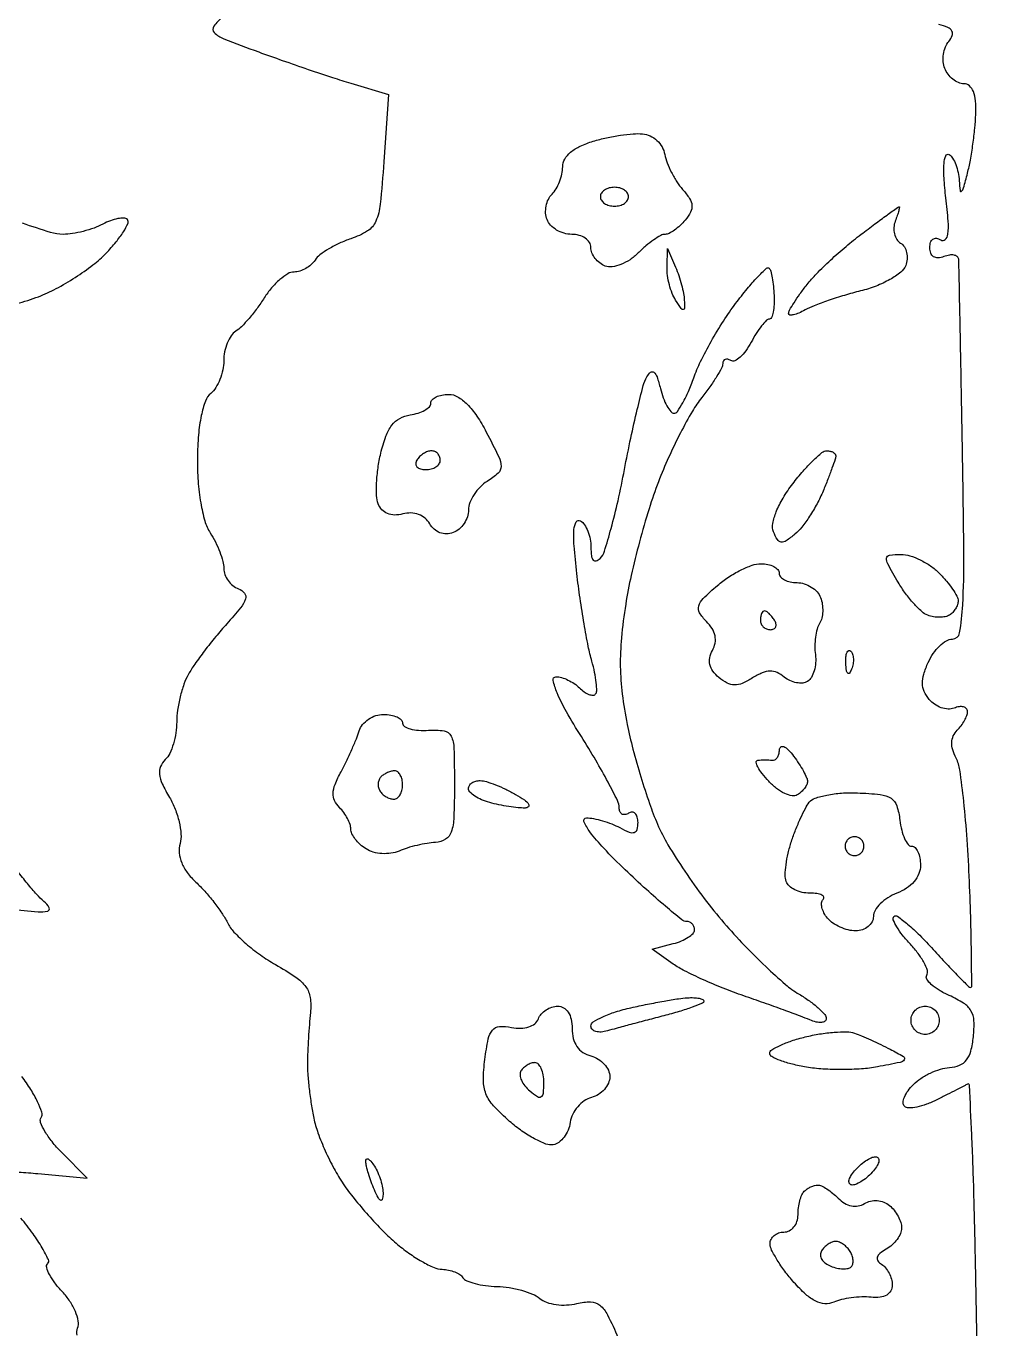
# Model space of a CAD drawing. Extents: x 0 to 102, y 0 to 135.
# Drawn here: x 61.67 to 70.35, y 97.35 to 109.06 of the extents above; entities that cross this region are included whole.
import ezdxf

# ---------------------------------------------------------------- set-up
doc = ezdxf.new("R2010")
doc.units = 0
doc.header["$MEASUREMENT"] = 0

msp = doc.modelspace()

# ---------------------------------------------------------------- linework, layer by layer
for points in [[(63.442797, 109.144546, 0.062531), (63.360459, 109.058431, 0.373597), (63.364865, 109.001323, 0.102306), (63.44976, 108.946329, 0.005035), (63.76377, 108.827834, 0.003302), (63.976112, 108.751724, 0.00253), (64.209188, 108.671238, 0.002558), (64.428114, 108.598123, 0.006052), (64.5921, 108.546477), (64.9305, 108.444386), (64.8882, 107.839088, -0.007501), (64.855894, 107.4589, -0.076493), (64.816486, 107.306135, -0.154264), (64.740952, 107.218481, -0.057528), (64.5921, 107.148679, 0.026783), (64.489981, 107.108233, 0.026942), (64.39298, 107.057172, 0.027961), (64.313668, 107.003571, 0.089302), (64.270646, 106.956684, -0.070628), (64.235829, 106.915791, -0.052147), (64.187397, 106.881197, -0.052615), (64.133445, 106.857689, -0.076595), (64.082246, 106.8498, 0.137021), (64.025709, 106.83401, 0.042249), (63.953504, 106.781459, 0.038702), (63.879061, 106.706184, 0.034012), (63.813531, 106.61715, -0.017615), (63.748968, 106.523123, -0.017129), (63.677367, 106.432968, -0.017315), (63.609066, 106.358176, -0.058959), (63.557781, 106.316846, 0.105489), (63.516461, 106.27672, 0.050802), (63.481661, 106.211215, 0.047197), (63.457988, 106.132605, 0.049585), (63.45, 106.052255, -0.051713), (63.441449, 105.969801, -0.042432), (63.415989, 105.884941, -0.044108), (63.378592, 105.810299, -0.081544), (63.334218, 105.759227, 0.132638), (63.28511, 105.689609, 0.036276), (63.24789, 105.559231, 0.030676), (63.222826, 105.386653, 0.017922), (63.212992, 105.177818, 0.020631), (63.219243, 104.969797, 0.024793), (63.242842, 104.775514, 0.026973), (63.280077, 104.612361, 0.074118), (63.328775, 104.505127, -0.028256), (63.375176, 104.423659, -0.024762), (63.41439, 104.333863, -0.025545), (63.441645, 104.249112, -0.065108), (63.45, 104.185221, 0.090193), (63.459906, 104.130753, 0.066641), (63.488952, 104.076674, 0.065408), (63.531911, 104.031166, 0.079456), (63.582602, 104.001805, -0.134945), (63.636234, 103.962316, -0.253247), (63.645181, 103.910747, -0.090918), (63.601665, 103.832144, -0.011995), (63.476852, 103.687211, 0.011694), (63.377844, 103.572381, 0.009611), (63.277452, 103.445387, 0.009737), (63.189717, 103.325117, 0.02528), (63.13275, 103.234298, 0.042494), (63.092201, 103.14464, 0.024292), (63.058064, 103.030753, 0.024123), (63.034684, 102.91201, 0.03656), (63.027, 102.807068, -0.038221), (63.019449, 102.708429, -0.034835), (62.996935, 102.608895, -0.036637), (62.963967, 102.522706, -0.086923), (62.92465, 102.46669, 0.09641), (62.882354, 102.403951, 0.128938), (62.87251, 102.336295, 0.082865), (62.896892, 102.250642, 0.022725), (62.962928, 102.126276, -0.04084), (63.013385, 102.022333, -0.035888), (63.048875, 101.907012, -0.037609), (63.065559, 101.797816, -0.083246), (63.058037, 101.714148, 0.086145), (63.050794, 101.628041, 0.07482), (63.072109, 101.539918, 0.065064), (63.12223, 101.451689, 0.043579), (63.20005, 101.365371, -0.023545), (63.278777, 101.284778, -0.0163), (63.3603, 101.186806, -0.016474), (63.432606, 101.087317, -0.032187), (63.482241, 101.002832, 0.071199), (63.541698, 100.917576, 0.025476), (63.648499, 100.814279, 0.024669), (63.778811, 100.711367, 0.02672), (63.9153, 100.624708, -0.020341), (64.096228, 100.513045, -0.087023), (64.187166, 100.425353, -0.123242), (64.226413, 100.328417, -0.060783), (64.228827, 100.194656, 0.006516), (64.219117, 100.087473, 0.004215), (64.210543, 99.9632, 0.004237), (64.204217, 99.841602, 0.007993), (64.201514, 99.7434, 0.021779), (64.204761, 99.642022, 0.009785), (64.217419, 99.509366, 0.009665), (64.236279, 99.369505, 0.012981), (64.259085, 99.24369, 0.035958), (64.296649, 99.111653, 0.018225), (64.361668, 98.951432, 0.018004), (64.441159, 98.79016, 0.025575), (64.524032, 98.65349, 0.020453), (64.622041, 98.521062, 0.012401), (64.74807, 98.372292, 0.012417), (64.880698, 98.230627, 0.021321), (64.998934, 98.120289, 0.02306), (65.11279, 98.031537, 0.024842), (65.23162, 97.955985, 0.025404), (65.339288, 97.901854, 0.09807), (65.411957, 97.885638, -0.044819), (65.469965, 97.87902, -0.044526), (65.525997, 97.862166, -0.048257), (65.572118, 97.838295, -0.111249), (65.59929, 97.81056, 0.16019), (65.632815, 97.782349, 0.032419), (65.707723, 97.757771, 0.031174), (65.802433, 97.739566, 0.024792), (65.906248, 97.731452, -0.032242), (66.015616, 97.721264, -0.028847), (66.126998, 97.696938, -0.029991), (66.224548, 97.663233, -0.075164), (66.288866, 97.624445, 0.090406), (66.35088, 97.589561, 0.04916), (66.436184, 97.569241, 0.046143), (66.531347, 97.565111, 0.049306), (66.623492, 97.578789, -0.064208), (66.746696, 97.593353, -0.172225), (66.828418, 97.563367, -0.102572), (66.898335, 97.475763, -0.015404), (66.994327, 97.270987, 0.020567)], [(70.233691, 96.353794), (70.204695, 97.963988, 0.002488), (70.190542, 98.579792, 0.004239), (70.171792, 99.09418, 0.000822), (70.150992, 99.540612, 0.558078), (70.1334, 99.550326, -0.009487), (70.105912, 99.535505, -0.000821), (70.03508, 99.499175, -0.001081), (69.950417, 99.456158, -0.000839), (69.858092, 99.409693, -0.028002), (69.76462, 99.369223, -0.038403), (69.676477, 99.344273, -0.042808), (69.604486, 99.336066, -0.206186), (69.567028, 99.350972, -0.219265), (69.555046, 99.383423, -0.077907), (69.566771, 99.432719, -0.059236), (69.598818, 99.490373, -0.039955), (69.647678, 99.547735, -0.051847), (69.714359, 99.601856, -0.034773), (69.800186, 99.649715, -0.034976), (69.890854, 99.684802, -0.056504), (69.972075, 99.700122, 0.076718), (70.062748, 99.721035, 0.133344), (70.124055, 99.767153, 0.103443), (70.163222, 99.847295, 0.034861), (70.186463, 99.975939, 0.037839), (70.191252, 100.119271, 0.122608), (70.164576, 100.209906, 0.120555), (70.098206, 100.278326, 0.035999), (69.968882, 100.347088, -0.029984), (69.877757, 100.394144, -0.049658), (69.808184, 100.445497, -0.067623), (69.76788, 100.493283, -0.287338), (69.767665, 100.529014, 0.219926), (69.77268, 100.57039, 0.043917), (69.742944, 100.640698, 0.038963), (69.690659, 100.723031, 0.027636), (69.62023, 100.806829, -0.021256), (69.549701, 100.888605, -0.033855), (69.497459, 100.964723, -0.03695), (69.466611, 101.026995, -0.30154), (69.472602, 101.056602, -0.369091), (69.50406, 101.059068, -0.017258), (69.594691, 100.988229, -0.021568), (69.703995, 100.888209, -0.012971), (69.825216, 100.760836, 0.004185), (69.945176, 100.630268, 0.006565), (70.050695, 100.520262, 0.002296), (70.142809, 100.427576, 0.198523), (70.160655, 100.4202, 0.416327), (70.171517, 100.431141, 0.000832), (70.169133, 100.699777, 0.004547), (70.1631, 101.006999, 0.002723), (70.150624, 101.37195, 0.007358), (70.130175, 101.74793, 0.009668), (70.099837, 102.090281, 0.007479), (70.064824, 102.374253, 0.086281), (70.030711, 102.480833, -0.047643), (70.000239, 102.555668, -0.083325), (69.991903, 102.621895, -0.097574), (70.005823, 102.679884, -0.089054), (70.040963, 102.730403, 0.036995), (70.076336, 102.771437, 0.034362), (70.106247, 102.818226, 0.036194), (70.126946, 102.863631, 0.089079), (70.1334, 102.899571, 0.187845), (70.123535, 102.924903, 0.146357), (70.09794, 102.940155, 0.098704), (70.058912, 102.942109, 0.054965), (70.012685, 102.92998, -0.106052), (69.958826, 102.921559, -0.069905), (69.897109, 102.9338, -0.065656), (69.837233, 102.963952, -0.070225), (69.788747, 103.008034, -0.068219), (69.744588, 103.07902, -0.099396), (69.7284, 103.150693, -0.080759), (69.739866, 103.233752, -0.032307), (69.780748, 103.341405, -0.044439), (69.826141, 103.421362, -0.049396), (69.883568, 103.489008, -0.055573), (69.943806, 103.535487, -0.137391), (69.997054, 103.5504, 0.367027), (70.062732, 103.606117, 0.02726), (70.090385, 103.858246, 0.01585), (70.100668, 104.304578, 0.002254), (70.088594, 105.22125, 0.000215), (70.0769, 105.866926, 0.000336), (70.066224, 106.422585, 0.000085), (70.056481, 106.908367, 0.012591), (70.053926, 106.964601, 0.205764), (70.041739, 106.988214, 0.128219), (70.013029, 107.001501, 0.086319), (69.970874, 107.001761, 0.050136), (69.9219, 106.988406, -0.076235), (69.869238, 106.976949, -0.158198), (69.828948, 106.987311, -0.166538), (69.803744, 107.018785, -0.086507), (69.795, 107.068948, -0.070769), (69.801795, 107.116715, -0.170771), (69.822273, 107.145346, -0.19754), (69.85377, 107.152442, -0.096572), (69.892953, 107.137648, 0.340485), (69.933058, 107.141784, 0.174441), (69.957133, 107.189619, 0.049952), (69.959592, 107.30649, 0.009777), (69.938915, 107.516084, -0.012671), (69.922155, 107.69667, -0.035388), (69.922605, 107.823804, -0.07066), (69.938146, 107.894845, -0.4732), (69.967863, 107.905036, -0.118924), (69.99967, 107.872915, -0.043787), (70.027965, 107.81526, -0.040332), (70.049, 107.744277, -0.0384), (70.058809, 107.669657, 0.014621), (70.066194, 107.58109, 0.613384), (70.080196, 107.575853, 0.14089), (70.098281, 107.605455, 0.004827), (70.1334, 107.7381, 0.017368), (70.158887, 107.85513, 0.00989), (70.181951, 107.998113, 0.009868), (70.1995, 108.143155, 0.016073), (70.207991, 108.26685, 0.028404), (70.205513, 108.388273, 0.074281), (70.186054, 108.473102, 0.122721), (70.150441, 108.523198, 0.179021), (70.100151, 108.5418, -0.103398), (70.051154, 108.552042, -0.066728), (70.001407, 108.582227, -0.062921), (69.958482, 108.626808, -0.068706), (69.929492, 108.679423, -0.072125), (69.915811, 108.739919, -0.055385), (69.917998, 108.807711, -0.056197), (69.934824, 108.872211, -0.081496), (69.964523, 108.92289, 0.076416), (69.995929, 108.97526, 0.233781), (69.993046, 109.015417, 0.16209), (69.956185, 109.047645, 0.035333), (69.875156, 109.075075, -0.069085)], [(61.589619, 106.567042, 0.031235), (61.785368, 106.628101, 0.031173), (61.943418, 106.700039, 0.020716), (62.115215, 106.800902, 0.020879), (62.274445, 106.913157, 0.037767), (62.393093, 107.019619, 0.019128), (62.481802, 107.1196, 0.030788), (62.548511, 107.21188, 0.031775), (62.589849, 107.287398, 0.315567), (62.583928, 107.321072, 0.19445), (62.553094, 107.334155, 0.050671), (62.498393, 107.329546, 0.04378), (62.4321, 107.310997, 0.032778), (62.363007, 107.279654, -0.036786), (62.284074, 107.244608, -0.023307), (62.187791, 107.215065, -0.023381), (62.089971, 107.194792, -0.03942), (62.006489, 107.1882, -0.075301), (61.893728, 107.205279, -0.008146), (61.642721, 107.287605, -0.009849)], [(61.53177, 101.124501, 0.005193), (61.780925, 101.100019, 0.077425), (61.867992, 101.10586, 0.503242), (61.881299, 101.135916, 0.086682), (61.834568, 101.192697, -0.031355), (61.770359, 101.255201, -0.010954), (61.685875, 101.352651, -0.010829), (61.597348, 101.464233, -0.012433)], [(61.60884, 98.759267, -0.008864), (61.77915, 98.746353), (62.2233, 98.704743), (61.991971, 98.938187, -0.025489), (61.90688, 99.033292, -0.036891), (61.842763, 99.125981, -0.040856), (61.804702, 99.204823, -0.234581), (61.808873, 99.249672, 0.220647), (61.814561, 99.297146, 0.031462), (61.777414, 99.390693, 0.030901), (61.715969, 99.502452, 0.021787), (61.634047, 99.620156, -0.018149)], [(62.133219, 97.29337, -0.157548), (62.13668, 97.357543, 0.138129), (62.142519, 97.420904, 0.053808), (62.117123, 97.50596, 0.047645), (62.06773, 97.597923, 0.041547), (61.999758, 97.683518, -0.026296), (61.932362, 97.763272, -0.041041), (61.884092, 97.839081, -0.049258), (61.858705, 97.901458, -0.275005), (61.867229, 97.935029, 0.316893), (61.873903, 97.973531, 0.021343), (61.818983, 98.077797, 0.024453), (61.736254, 98.205069, 0.0153), (61.627863, 98.345926, -0.005415)]]:
    msp.add_lwpolyline(points, format="xyb")
for points in [[(67.213836, 108.091547, -0.08859), (67.281342, 108.073164, -0.076178), (67.342361, 108.031896, -0.075726), (67.388522, 107.973979, -0.085708), (67.41292, 107.9073, 0.046663), (67.434033, 107.831901, 0.026089), (67.472777, 107.744779, 0.025822), (67.521534, 107.660065, 0.037877), (67.57351, 107.591637, -0.0356), (67.635796, 107.510404, -0.125342), (67.657185, 107.448683, -0.143252), (67.645087, 107.389112, -0.051995), (67.596717, 107.316687, -0.031209), (67.550435, 107.267515, -0.033921), (67.499598, 107.225943, -0.036139), (67.451608, 107.196823, -0.118843), (67.415841, 107.1882, 0.127803), (67.376917, 107.178086, 0.024328), (67.31427, 107.139061, 0.02453), (67.243808, 107.08496, 0.02039), (67.174319, 107.020919, -0.049224), (67.100752, 106.960568, -0.052518), (67.018331, 106.917268, -0.058653), (66.93971, 106.896217, -0.128411), (66.878219, 106.90307, -0.073145), (66.828973, 106.930774, -0.064114), (66.787241, 106.9726, -0.066866), (66.759007, 107.021605, -0.097598), (66.7494, 107.070351, 0.144295), (66.736155, 107.115292, 0.099446), (66.698918, 107.153582, 0.083769), (66.643238, 107.179384, 0.066799), (66.577545, 107.1882, -0.070897), (66.508044, 107.198105, -0.06354), (66.441227, 107.227147, -0.06683), (66.38707, 107.270088, -0.100469), (66.354811, 107.320787, -0.078522), (66.342502, 107.378627, -0.061901), (66.34703, 107.442577, -0.06262), (66.36691, 107.502686, -0.085436), (66.399767, 107.549207, 0.064356), (66.43648, 107.596819, 0.039127), (66.467449, 107.660911, 0.038629), (66.48857, 107.730497, 0.054418), (66.4956, 107.794901, -0.131681), (66.514069, 107.863814, -0.087425), (66.566974, 107.926865, -0.066539), (66.653271, 107.981619, -0.036591), (66.77055, 108.025678, -0.018737), (66.888162, 108.055551, -0.015941), (67.014182, 108.078404, -0.016236), (67.130289, 108.091821, -0.042957)], [(66.9609, 107.6112, 0.064853), (66.912386, 107.604881, 0.082425), (66.871277, 107.586349, 0.098894), (66.843777, 107.558863, 0.148195), (66.834, 107.5266, 0.148195), (66.843777, 107.494337, 0.098894), (66.871277, 107.466851, 0.082425), (66.912386, 107.448319, 0.064853), (66.9609, 107.442, 0.064853), (67.009414, 107.448319, 0.082425), (67.050523, 107.466851, 0.098894), (67.078023, 107.494337, 0.148195), (67.0878, 107.5266, 0.148195), (67.078023, 107.558863, 0.098894), (67.050523, 107.586349, 0.082425), (67.009414, 107.604881, 0.064853)], [(69.517395, 107.436206, -0.565322), (69.522167, 107.431974, -0.01724), (69.51519, 107.400513, -0.018579), (69.502548, 107.358126, -0.009849), (69.483917, 107.306562, 0.075443), (69.471556, 107.250173, 0.075948), (69.476526, 107.192791, 0.081889), (69.497555, 107.143248, 0.113582), (69.531738, 107.109448, -0.11737), (69.56578, 107.07528, -0.08177), (69.586394, 107.024657, -0.074943), (69.590761, 106.965677, -0.072807), (69.577667, 106.907405, -0.135162), (69.533484, 106.847453, -0.038587), (69.436562, 106.782578, -0.035819), (69.311198, 106.723387, -0.03131), (69.172951, 106.679574, 0.011004), (69.027768, 106.639968, 0.010397), (68.881673, 106.593312, 0.010411), (68.754082, 106.546632, 0.035345), (68.67405, 106.508738, -0.024763), (68.617228, 106.480348, -0.049398), (68.56949, 106.464786, -0.08462), (68.537449, 106.463261, -0.379125), (68.526, 106.476189, -0.130121), (68.533969, 106.506292, -0.011724), (68.574472, 106.573705, -0.014612), (68.62781, 106.652735, -0.010902), (68.69101, 106.736788, -0.027477), (68.776679, 106.834178, -0.011507), (68.901971, 106.956008, -0.011344), (69.042302, 107.080506, -0.014456), (69.17746, 107.188489, -0.001508), (69.302002, 107.281635, -0.002351), (69.40991, 107.361049, -0.000658), (69.504244, 107.429603, -0.081062)], [(67.5108, 106.8921, -0.021159), (67.538982, 106.818026, -0.016424), (67.563516, 106.735326, -0.016709), (67.581306, 106.65656, -0.038039), (67.588158, 106.596, -0.011111), (67.589222, 106.522172, -0.411928), (67.578366, 106.5114, -0.247646), (67.560929, 106.520601, -0.006504), (67.5108, 106.596, -0.050598), (67.479694, 106.656839, -0.029001), (67.454247, 106.735326, -0.028709), (67.43764, 106.818039, -0.04208), (67.433442, 106.8921), (67.438092, 107.0613)], [(68.350362, 106.883322, -0.138308), (68.36487, 106.858351, -0.017477), (68.378401, 106.796834, -0.019436), (68.389298, 106.720986, -0.01502), (68.395456, 106.637688, -0.02322), (68.395239, 106.55686, -0.037701), (68.386716, 106.488748, -0.044374), (68.372266, 106.440067, -0.307575), (68.352739, 106.4268, 0.205676), (68.326394, 106.415484, 0.023598), (68.283255, 106.36552, 0.025365), (68.235696, 106.298095, 0.018051), (68.189145, 106.218187, -0.033931), (68.141148, 106.1415, -0.053487), (68.089189, 106.083899, -0.071701), (68.041252, 106.052022, -0.254608), (68.00565, 106.05398, 0.075928), (67.978173, 106.065662, 0.153117), (67.954906, 106.064418, 0.186791), (67.939504, 106.050728, 0.11927), (67.9338, 106.027157, -0.12302), (67.923716, 105.986793, -0.015644), (67.878777, 105.90847, -0.017564), (67.818216, 105.817491, -0.013783), (67.746489, 105.72314, 0.037839), (67.660708, 105.59827, 0.01273), (67.554519, 105.404272, 0.012582), (67.447537, 105.182914, 0.014081), (67.356008, 104.964526, 0.017055), (67.271567, 104.721658, 0.009844), (67.185798, 104.424301, 0.009829), (67.111373, 104.122099, 0.016221), (67.061875, 103.863856, 0.016006), (67.023918, 103.561603, 0.026334), (67.01355, 103.304215, 0.027653), (67.030356, 103.0563, 0.020179), (67.075262, 102.78381, 0.013553), (67.127424, 102.56182, 0.009199), (67.198262, 102.31199, 0.009274), (67.275636, 102.073106, 0.018296), (67.347452, 101.887047, 0.033202), (67.441634, 101.70225, 0.013693), (67.59213, 101.464903, 0.013478), (67.767994, 101.218272, 0.016876), (67.944705, 100.999812, 0.012268), (68.127094, 100.79943, 0.012085), (68.319987, 100.607204, 0.012037), (68.496952, 100.447098, 0.044476), (68.619258, 100.359328, -0.021211), (68.713135, 100.298361, -0.028383), (68.792389, 100.234905, -0.028236), (68.850041, 100.176912, -0.183517), (68.8644, 100.139108, -0.245), (68.852212, 100.115727, -0.132905), (68.82091, 100.104462, -0.079778), (68.77311, 100.108199, -0.041814), (68.71635, 100.12706, 0.01132), (68.632245, 100.160823, 0.002276), (68.480952, 100.216832, 0.002403), (68.304275, 100.280365, 0.002243), (68.122895, 100.343692, -0.011975), (67.938502, 100.412126, -0.011093), (67.752782, 100.490976, -0.011155), (67.590665, 100.568489, -0.036085), (67.488395, 100.629854), (67.2993, 100.762744), (67.48965, 100.812839, 0.034514), (67.562522, 100.837502, 0.046305), (67.624085, 100.870171, 0.054539), (67.666908, 100.905472, 0.195544), (67.68, 100.937667, 0.091854), (67.674714, 100.966196, 0.095964), (67.659587, 100.990447, 0.09944), (67.637022, 101.006676, 0.106719), (67.610508, 101.0124, -0.170896), (67.566734, 101.027812, -0.005444), (67.419179, 101.149082, -0.009968), (67.247362, 101.299399, -0.006687), (67.05676, 101.4777, -0.010804), (66.8644, 101.670693, -0.030025), (66.740793, 101.816816, -0.060393), (66.687119, 101.910246, -0.53712), (66.708813, 101.943, -0.048211), (66.772692, 101.936826, -0.022849), (66.853151, 101.917274, -0.0224), (66.936127, 101.888958, -0.029442), (67.008762, 101.855423, 0.025049), (67.09365, 101.815324, 0.169744), (67.139322, 101.812812, 0.267538), (67.164602, 101.839059, 0.061023), (67.1724, 101.902716, 0.064359), (67.166218, 101.950545, 0.135922), (67.147549, 101.982609, 0.191469), (67.119906, 101.994133, 0.143522), (67.0878, 101.9853, -0.097422), (67.055535, 101.97318, -0.174973), (67.028051, 101.978218, -0.170597), (67.009658, 101.999831, -0.092046), (67.0032, 102.034615, 0.114781), (66.988423, 102.098136, 0.007797), (66.90341, 102.264376, 0.010842), (66.793615, 102.460667, 0.007906), (66.66349, 102.674108, -0.011415), (66.529624, 102.897191, -0.029024), (66.445888, 103.066366, -0.04409), (66.409205, 103.179535, -0.481863), (66.43507, 103.212, -0.071928), (66.484949, 103.204787, -0.038783), (66.543076, 103.182593, -0.037661), (66.599962, 103.150206, -0.048176), (66.64647, 103.11189, 0.040311), (66.687897, 103.076654, 0.059649), (66.729588, 103.053602, 0.078448), (66.765274, 103.045271, 0.217897), (66.788843, 103.054043, 0.200926), (66.801331, 103.084524, 0.02398), (66.797185, 103.158881, 0.025573), (66.782854, 103.250728, 0.018347), (66.757892, 103.35159, -0.020912), (66.725574, 103.485106, -0.006483), (66.688027, 103.688327, -0.00647), (66.651903, 103.916825, -0.007078), (66.622866, 104.139446, -0.008277), (66.59801, 104.389713, -0.037656), (66.596963, 104.53602, -0.11082), (66.617145, 104.603937, -0.427155), (66.655227, 104.613816, -0.110665), (66.691345, 104.578512, -0.050412), (66.721737, 104.519505, -0.046499), (66.742423, 104.448089, -0.047289), (66.7494, 104.374487, 0.029591), (66.753857, 104.299248, 0.146496), (66.77055, 104.260761, 0.315239), (66.797032, 104.25372, 0.109056), (66.832227, 104.276187, 0.121783), (66.87087, 104.340213, 0.008363), (66.930603, 104.544911, 0.011539), (66.992777, 104.794511, 0.008395), (67.050814, 105.074682, -0.005401), (67.107603, 105.357339, -0.007046), (67.165986, 105.614595, -0.005378), (67.220073, 105.828186, -0.062942), (67.252248, 105.907704, -0.090809), (67.285925, 105.948398, -0.367941), (67.315675, 105.948196, -0.135896), (67.343731, 105.90618, -0.018176), (67.373673, 105.802929, 0.026246), (67.39984, 105.717851, 0.037643), (67.432432, 105.64605, 0.041983), (67.466353, 105.594868, 0.229295), (67.495417, 105.5808, 0.246283), (67.527102, 105.597415, 0.023461), (67.574896, 105.673992, 0.02568), (67.625647, 105.776499, 0.017315), (67.673315, 105.89805, -0.029383), (67.734912, 106.044614, -0.014071), (67.830086, 106.225327, -0.013896), (67.940338, 106.408971, -0.019261), (68.04986, 106.566684, -0.010579), (68.153915, 106.698929, -0.017862), (68.247297, 106.804642, -0.012289), (68.325818, 106.883411, -0.402891)], [(65.471858, 105.75, -0.136077), (65.551141, 105.728016, -0.061701), (65.636662, 105.661061, -0.048158), (65.724043, 105.554555, -0.027594), (65.808952, 105.411501, -0.007419), (65.921262, 105.188, -0.108307), (65.941701, 105.102646, -0.218061), (65.915153, 105.041587, -0.043281), (65.817494, 104.968151, 0.058154), (65.753272, 104.916807, 0.050134), (65.698919, 104.849595, 0.052674), (65.661869, 104.777477, 0.092595), (65.6496, 104.711795, -0.082449), (65.63933, 104.649937, -0.065869), (65.609247, 104.589309, -0.066391), (65.564743, 104.53905, -0.086984), (65.512227, 104.507575, -0.088631), (65.451949, 104.496007, -0.093319), (65.392549, 104.506405, -0.092076), (65.340379, 104.537892, -0.083678), (65.300927, 104.586962, 0.09147), (65.259005, 104.637484, 0.086992), (65.201117, 104.670796, 0.081943), (65.132244, 104.683693, 0.069455), (65.058627, 104.675034, -0.064197), (64.984299, 104.665501, -0.098474), (64.920839, 104.678165, -0.109242), (64.871585, 104.712657, -0.094241), (64.838277, 104.766458, -0.081147), (64.823115, 104.839578, -0.023276), (64.823581, 104.955622, -0.022768), (64.83638, 105.088411, -0.022407), (64.861238, 105.220207, -0.028833), (64.90674, 105.373311, -0.075982), (64.961275, 105.473565, -0.103807), (65.031559, 105.534472, -0.091249), (65.123689, 105.565534, 0.038945), (65.19547, 105.581664, 0.053706), (65.256119, 105.60775, 0.066406), (65.297767, 105.639157, 0.200644), (65.3112, 105.671284, -0.19427), (65.32334, 105.70135, -0.087143), (65.358393, 105.726877, -0.067003), (65.410369, 105.744204, -0.047027)], [(65.316193, 105.2424, 0.089642), (65.281881, 105.236199, 0.053229), (65.244611, 105.217549, 0.051032), (65.210205, 105.190161, 0.06081), (65.1843, 105.1578, 0.139169), (65.175168, 105.125682, 0.191142), (65.186117, 105.098051, 0.138808), (65.217239, 105.079398, 0.066118), (65.263907, 105.0732, 0.062283), (65.314338, 105.079506, 0.080552), (65.357056, 105.098051, 0.097988), (65.385646, 105.125535, 0.153634), (65.3958, 105.1578, 0.092995), (65.389741, 105.190095, 0.096318), (65.372415, 105.217549, 0.099231), (65.346567, 105.235923, 0.105429)], [(68.868705, 105.2424, -0.054108), (68.899423, 105.239066, -0.073824), (68.925413, 105.229176, -0.093497), (68.942857, 105.21456, -0.173435), (68.949, 105.197383, -0.08115), (68.944224, 105.168152, -0.005127), (68.915573, 105.085621, -0.007434), (68.878793, 104.98769, -0.00545), (68.835205, 104.880133, -0.024653), (68.781436, 104.767453, -0.020882), (68.714005, 104.654005, -0.021398), (68.643713, 104.555717, -0.053756), (68.582406, 104.492622, -0.024504), (68.503844, 104.433717, -0.179054), (68.45891, 104.422721, -0.233676), (68.42462, 104.444867, -0.042982), (68.390719, 104.514635, -0.138959), (68.383905, 104.589916, -0.048439), (68.414551, 104.69542, -0.040711), (68.475357, 104.817879, -0.027346), (68.563223, 104.947163, -0.015974), (68.655329, 105.06024, -0.021743), (68.745848, 105.155674, -0.019376), (68.825414, 105.226822, -0.174451)], [(68.276918, 104.2272, -0.049461), (68.339861, 104.220958, -0.069454), (68.393083, 104.202349, -0.089624), (68.428906, 104.1749, -0.186674), (68.4414, 104.1426, 0.182536), (68.453596, 104.110307, 0.0909), (68.488444, 104.082851, 0.070807), (68.540269, 104.064249, 0.050854), (68.601549, 104.058, -0.076809), (68.66663, 104.047943, -0.064921), (68.729819, 104.01848, -0.066789), (68.781629, 103.974901, -0.093187), (68.813323, 103.923466, -0.056354), (68.828558, 103.864737, -0.04553), (68.831832, 103.799629, -0.047161), (68.823486, 103.738196, -0.082136), (68.803835, 103.690816, 0.07444), (68.782, 103.640367, 0.031668), (68.767586, 103.56798, 0.030456), (68.761748, 103.487416, 0.034979), (68.766256, 103.41043, -0.050205), (68.768335, 103.336433, -0.052731), (68.75547, 103.264764, -0.058628), (68.730537, 103.205805, -0.125657), (68.69649, 103.170497, -0.115704), (68.652137, 103.155642, -0.069335), (68.596355, 103.15819, -0.063492), (68.538153, 103.176891, -0.063838), (68.486623, 103.209574, 0.068326), (68.421695, 103.249945, 0.113122), (68.358673, 103.262364, 0.094644), (68.288683, 103.246753, 0.037534), (68.201099, 103.200797, -0.036245), (68.108987, 103.152162, -0.107556), (68.039346, 103.138115, -0.11959), (67.97457, 103.154882, -0.050387), (67.899458, 103.205396, -0.059331), (67.845539, 103.262177, -0.101596), (67.817906, 103.321097, -0.109593), (67.816811, 103.382925, -0.077556), (67.841052, 103.448235, 0.080767), (67.865049, 103.514177, 0.098173), (67.864532, 103.579806, 0.089467), (67.838394, 103.644858, 0.056279), (67.787194, 103.709091, -0.05853), (67.725465, 103.787252, -0.215126), (67.717629, 103.84826, -0.125945), (67.758675, 103.915718, -0.015813), (67.885748, 104.032212, -0.031939), (67.984625, 104.106835, -0.030066), (68.094163, 104.169922, -0.031436), (68.198056, 104.213796, -0.08438)], [(69.536417, 104.3118, -0.076345), (69.615261, 104.299691, -0.038336), (69.708995, 104.262097, -0.036931), (69.802024, 104.207354, -0.044951), (69.8796, 104.1426, -0.021578), (69.944372, 104.071982, -0.025478), (69.999098, 103.999718, -0.02562), (70.038375, 103.935073, -0.124322), (70.0488, 103.893793, -0.082851), (70.043132, 103.859822, -0.053446), (70.026191, 103.823597, -0.052137), (70.001277, 103.790715, -0.066254), (69.971834, 103.766618, -0.089441), (69.933825, 103.751649, -0.046221), (69.882856, 103.74631, -0.043952), (69.827794, 103.750493, -0.050723), (69.777008, 103.764279, -0.092357), (69.7218, 103.798172, -0.026046), (69.650188, 103.869995, -0.025308), (69.576248, 103.961199, -0.024272), (69.51079, 104.060653, -0.006731), (69.416451, 104.225381, -0.153265), (69.405617, 104.278154, -0.350212), (69.432387, 104.305464, -0.030423)], [(68.309507, 103.8042, 0.210953), (68.295241, 103.797901, 0.081139), (68.283159, 103.779349, 0.061769), (68.274936, 103.751989, 0.042167), (68.2722, 103.7196, 0.105053), (68.279058, 103.68732, 0.099167), (68.298518, 103.659851, 0.09642), (68.327593, 103.64144, 0.093332), (68.361793, 103.635, 0.108972), (68.391821, 103.641623, 0.182303), (68.409709, 103.659851, 0.161196), (68.412341, 103.687274, 0.082592), (68.3991, 103.7196, 0.029505), (68.376343, 103.751983, 0.035638), (68.351214, 103.779349, 0.038439), (68.327335, 103.798655, 0.151918)], [(69.084713, 103.442887, -0.126455), (69.101061, 103.415229, -0.060344), (69.107758, 103.374172, -0.05415), (69.104592, 103.327003, -0.051402), (69.091391, 103.280737, -0.054073), (69.072648, 103.245487, -0.470617), (69.05723, 103.244028, -0.168741), (69.045274, 103.268711, -0.018894), (69.040279, 103.33185, -0.028489), (69.041209, 103.390747, -0.077125), (69.050576, 103.431354, -0.208169), (69.066197, 103.446797, -0.296942)], [(64.885545, 102.8736, -0.044236), (64.951331, 102.867768, -0.064053), (65.006918, 102.850283, -0.083874), (65.044513, 102.82456, -0.203593), (65.0574, 102.794223, 0.263547), (65.074006, 102.764907, 0.068555), (65.125741, 102.742841, 0.051403), (65.200914, 102.730437, 0.032304), (65.29005, 102.730773, -0.0539), (65.429816, 102.725271, -0.250499), (65.49252, 102.678786, -0.104344), (65.518379, 102.570315, -0.006523), (65.5227, 102.2391, -0.008801), (65.517569, 101.94764, -0.070445), (65.494125, 101.815705, -0.17671), (65.442883, 101.750535, -0.126048), (65.3535, 101.722505, 0.027802), (65.277152, 101.714173, 0.016385), (65.187135, 101.696201, 0.016363), (65.098114, 101.672277, 0.026802), (65.024751, 101.645591, -0.06497), (64.952791, 101.625466, -0.05114), (64.871844, 101.622166, -0.051892), (64.793326, 101.635251, -0.073614), (64.728651, 101.663806, -0.044083), (64.67641, 101.703591, -0.044686), (64.632212, 101.751752, -0.048658), (64.601799, 101.800699, -0.115187), (64.5921, 101.84224, 0.08413), (64.584869, 101.884912, 0.037165), (64.561998, 101.937529, 0.035428), (64.528841, 101.99099, 0.039877), (64.489626, 102.037014, -0.084033), (64.445742, 102.09878, -0.124429), (64.432449, 102.163539, -0.086261), (64.450172, 102.243845, -0.025331), (64.504141, 102.358494, 0.009966), (64.552324, 102.453189, 0.008056), (64.600358, 102.556657, 0.008156), (64.641594, 102.65359, 0.020734), (64.667409, 102.72555, -0.096538), (64.697987, 102.782131, -0.071765), (64.750577, 102.83011, -0.069599), (64.816394, 102.862499, -0.079754)], [(68.570991, 102.49788, -0.017005), (68.618543, 102.430356, -0.020025), (68.658713, 102.363266, -0.019332), (68.687832, 102.304611, -0.105928), (68.6952, 102.270223, -0.113219), (68.688696, 102.241867, -0.049885), (68.668445, 102.208885, -0.045876), (68.638964, 102.176728, -0.045912), (68.604121, 102.150495, -0.18598), (68.557283, 102.141691, -0.0653), (68.491028, 102.163086, -0.053847), (68.417271, 102.208344, -0.040727), (68.347025, 102.272403, -0.021645), (68.288001, 102.341527, -0.044556), (68.249383, 102.401197, -0.078414), (68.235096, 102.443064, -0.421069), (68.247754, 102.460618, -0.023003), (68.277918, 102.463736, -0.014248), (68.313532, 102.464751, -0.014285), (68.34883, 102.463742, -0.024871), (68.37795, 102.460618, 0.170823), (68.402322, 102.465098, 0.111977), (68.423552, 102.484607, 0.086029), (68.438358, 102.51664, 0.059039), (68.444091, 102.55635, -0.22461), (68.456645, 102.58123, -0.280354), (68.481872, 102.584142, -0.094644), (68.522092, 102.555399, -0.028514)], [(64.9869, 102.366, 0.063383), (64.955955, 102.362061, 0.039128), (64.921217, 102.350108, 0.038722), (64.888182, 102.332613, 0.055296), (64.8623, 102.3119, 0.101199), (64.845025, 102.285744, 0.077739), (64.837308, 102.252307, 0.074868), (64.84007, 102.216886, 0.081757), (64.853193, 102.185, 0.069632), (64.876301, 102.15715, 0.052641), (64.908354, 102.133585, 0.05339), (64.944009, 102.117572, 0.079017), (64.977793, 102.1122, 0.156819), (65.008155, 102.121963, 0.097386), (65.034015, 102.149477, 0.079459), (65.051472, 102.190574, 0.06085), (65.0574, 102.2391, 0.053595), (65.052181, 102.287649, 0.073362), (65.036691, 102.328723, 0.093122), (65.013802, 102.356297, 0.17482)], [(65.75535, 102.278402, -0.067503), (65.809884, 102.269425, -0.018599), (65.892164, 102.240769, -0.018436), (65.983867, 102.200999, -0.018313), (66.0726, 102.1545, -0.020463), (66.151392, 102.105076, -0.091803), (66.189772, 102.066784, -0.375317), (66.187098, 102.043566, -0.182883), (66.1572, 102.031753, -0.029891), (66.09528, 102.034557, -0.012189), (66.011662, 102.045436, -0.012009), (65.922125, 102.061524, -0.015011), (65.83995, 102.080922, -0.034423), (65.767078, 102.105936, -0.046111), (65.705515, 102.138902, -0.054218), (65.662678, 102.174411, -0.195004), (65.6496, 102.206667, -0.14182), (65.65778, 102.234926, -0.103171), (65.680664, 102.258567, -0.087277), (65.714931, 102.273949, -0.06915)], [(69.143362, 102.168002, -0.017249), (69.349901, 102.153012, -0.116802), (69.445837, 102.11913, -0.173239), (69.497429, 102.052058, -0.049552), (69.525669, 101.92185, 0.031666), (69.541687, 101.832747, 0.046395), (69.567776, 101.757541, 0.056702), (69.599193, 101.705119, 0.233512), (69.631419, 101.6892, -0.203868), (69.661605, 101.676358, -0.083774), (69.687199, 101.638882, -0.063967), (69.704598, 101.583478, -0.044157), (69.7104, 101.517906, -0.095907), (69.6957, 101.441975, -0.079254), (69.653207, 101.371188, -0.071229), (69.585918, 101.310999, -0.056115), (69.4989, 101.2662, 0.049595), (69.417999, 101.225872, 0.054776), (69.349528, 101.171517, 0.06206), (69.302768, 101.112058, 0.13645), (69.2874, 101.056794, -0.122365), (69.275177, 101.007597, -0.10076), (69.24074, 100.965692, -0.091186), (69.189233, 100.93754, -0.079751), (69.128559, 100.9278, -0.061443), (69.060828, 100.936155, -0.044092), (68.988699, 100.961151, -0.044589), (68.923199, 100.997861, -0.069642), (68.875493, 101.041334, -0.050768), (68.843564, 101.08889, -0.066538), (68.825298, 101.137869, -0.082297), (68.82273, 101.180742, -0.171918), (68.836934, 101.210534, 0.292753), (68.841512, 101.231415, 0.198686), (68.824475, 101.249848, 0.078332), (68.780308, 101.262364, 0.029959), (68.71635, 101.2662, -0.055934), (68.646239, 101.274068, -0.059562), (68.581179, 101.297264, -0.066815), (68.530616, 101.331479, -0.128423), (68.503692, 101.37195, -0.091347), (68.495068, 101.429251, -0.024657), (68.502635, 101.52119, -0.024108), (68.521771, 101.626576, -0.022892), (68.551217, 101.7315, -0.013799), (68.588955, 101.835862, -0.013199), (68.632918, 101.939564, -0.013256), (68.676538, 102.028977, -0.045251), (68.711487, 102.083402, -0.146831), (68.763654, 102.120484, -0.033245), (68.869839, 102.148721, -0.031691), (69.001653, 102.165965, -0.026175)], [(69.1182, 101.7738, 0.099038), (69.085913, 101.767341, 0.097945), (69.058451, 101.748949, 0.097945), (69.040059, 101.721487, 0.099038), (69.0336, 101.6892, 0.099038), (69.040059, 101.656913, 0.097945), (69.058451, 101.629451, 0.097945), (69.085913, 101.611059, 0.099038), (69.1182, 101.6046, 0.099038), (69.150487, 101.611059, 0.097945), (69.177949, 101.629451, 0.097945), (69.196341, 101.656913, 0.099038), (69.2028, 101.6892, 0.099038), (69.196341, 101.721487, 0.097945), (69.177949, 101.748949, 0.097945), (69.150487, 101.767341, 0.099038)], [(66.450645, 100.251, -0.132475), (66.503981, 100.236616, -0.118768), (66.54546, 100.196933, -0.091701), (66.571576, 100.133077, -0.051377), (66.5802, 100.049367, 0.061532), (66.591209, 99.96025, 0.089464), (66.623739, 99.888233, 0.096222), (66.677217, 99.835729, 0.082332), (66.7494, 99.803487, -0.074043), (66.814066, 99.775873, -0.07109), (66.868898, 99.730308, -0.075827), (66.905879, 99.674369, -0.108617), (66.9186, 99.6165, -0.10585), (66.906231, 99.558725, -0.075852), (66.870294, 99.503057, -0.071735), (66.816999, 99.457902, -0.076125), (66.754154, 99.430756, 0.088627), (66.689344, 99.400831, 0.064281), (66.630405, 99.347256, 0.063105), (66.585982, 99.279248, 0.077735), (66.563804, 99.20689, -0.062652), (66.544431, 99.136174, -0.06394), (66.508232, 99.072988, -0.070494), (66.461456, 99.02652, -0.119905), (66.411, 99.005029, -0.133355), (66.344954, 99.011733, -0.031626), (66.243419, 99.058241, -0.030334), (66.129626, 99.128543, -0.025888), (66.018712, 99.215665, -0.025955), (65.87457, 99.355292, -0.092586), (65.806124, 99.463318, -0.097536), (65.783142, 99.585676, -0.030618), (65.796242, 99.772466, -0.017176), (65.826916, 99.956027, -0.124558), (65.865338, 100.03602, -0.207817), (65.927464, 100.067219, -0.061194), (66.036241, 100.059958, 0.050945), (66.118661, 100.052763, 0.073477), (66.190777, 100.064506, 0.089992), (66.245393, 100.093469, 0.135135), (66.277206, 100.136642, -0.08913), (66.303663, 100.18036, -0.066569), (66.346256, 100.217407, -0.065568), (66.397838, 100.24245, -0.080429)], [(67.61655, 100.32654, -0.024846), (67.673292, 100.327189, -0.040409), (67.72111, 100.321471, -0.049451), (67.754969, 100.311049, -0.302054), (67.7646, 100.296561, -0.30464), (67.751965, 100.277747, -0.009069), (67.658982, 100.241701, -0.01518), (67.542874, 100.203052, -0.009534), (67.40505, 100.164625, 0.001092), (67.256537, 100.125908, 0.00108), (67.107628, 100.086396, 0.001059), (66.977416, 100.051249, 0.004173), (66.89745, 100.028764, -0.052229), (66.840762, 100.01856, -0.088323), (66.79289, 100.023483, -0.128503), (66.76132, 100.042161, -0.197752), (66.7494, 100.07112, -0.257355), (66.770273, 100.108988, -0.03278), (66.855018, 100.155032, -0.031766), (66.971196, 100.199913, -0.021213), (67.10895, 100.236961, -0.005688), (67.257463, 100.26845, -0.00572), (67.406372, 100.296489, -0.005597), (67.536703, 100.317988, -0.022796)], [(69.7527, 100.251, -0.099038), (69.80113, 100.241312, -0.097945), (69.842323, 100.213723, -0.097945), (69.869912, 100.17253, -0.099038), (69.8796, 100.1241, -0.099038), (69.869912, 100.07567, -0.097945), (69.842323, 100.034477, -0.097945), (69.80113, 100.006888, -0.099038), (69.7527, 99.9972, -0.099038), (69.70427, 100.006888, -0.097945), (69.663077, 100.034477, -0.097945), (69.635488, 100.07567, -0.099038), (69.6258, 100.1241, -0.099038), (69.635488, 100.17253, -0.097945), (69.663077, 100.213723, -0.097945), (69.70427, 100.241312, -0.099038)], [(69.1182, 100.008369, -0.015589), (69.180296, 99.984453, -0.006026), (69.264878, 99.947603, -0.005959), (69.355669, 99.905431, -0.007327), (69.439329, 99.863835, -0.013565), (69.558545, 99.798211, -0.444237), (69.56451, 99.769433, -0.186055), (69.527552, 99.745684, -0.004453), (69.323475, 99.705514, -0.028757), (69.181004, 99.687185, -0.016554), (69.008042, 99.680723, -0.016503), (68.83333, 99.68575, -0.026406), (68.685096, 99.702807, -0.019125), (68.559292, 99.729045, -0.029479), (68.453237, 99.762178, -0.029183), (68.374972, 99.797137, -0.280087), (68.3568, 99.827032, -0.261636), (68.374303, 99.858192, -0.028174), (68.449992, 99.898647, -0.02886), (68.552494, 99.939211, -0.019156), (68.67405, 99.974273, -0.020275), (68.804816, 100.001048, -0.021204), (68.935385, 100.016662, -0.021452), (69.048779, 100.020487, -0.082005)], [(66.246793, 99.7434, 0.081067), (66.21291, 99.73787, 0.053437), (66.176952, 99.721365, 0.052384), (66.144458, 99.697082, 0.067797), (66.120824, 99.668386, 0.165938), (66.112488, 99.63191, 0.078442), (66.125085, 99.584697, 0.064546), (66.155675, 99.534377, 0.050777), (66.200431, 99.488827, 0.028529), (66.268803, 99.438379, 0.286403), (66.302727, 99.437674, 0.241254), (66.322276, 99.46884, 0.021696), (66.3264, 99.563841, 0.042401), (66.32056, 99.632584, 0.062031), (66.303015, 99.690655, 0.081462), (66.277232, 99.730018, 0.210101)], [(64.8036, 98.8128, -0.040566), (64.834665, 98.754928, -0.028934), (64.860153, 98.6859, -0.029384), (64.876858, 98.61677, -0.053798), (64.880958, 98.559, -0.051935), (64.874557, 98.513707, -0.491407), (64.859107, 98.506935, -0.152377), (64.836757, 98.530078, -0.014925), (64.8036, 98.6013, -0.014016), (64.775426, 98.672285, -0.013486), (64.750884, 98.745649, -0.013539), (64.732768, 98.81142, -0.04673), (64.726242, 98.8551, -0.181913), (64.732365, 98.874553, -0.36682), (64.747047, 98.877572, -0.099487), (64.77219, 98.856449, -0.025013)], [(69.308118, 98.8974, -0.231849), (69.330953, 98.88621, -0.208269), (69.337487, 98.860496, -0.095981), (69.322471, 98.819765, -0.037052), (69.2874, 98.7705, -0.035768), (69.240854, 98.721941, -0.036518), (69.188168, 98.680877, -0.039072), (69.137284, 98.652351, -0.108636), (69.097482, 98.6436, -0.231849), (69.074647, 98.65479, -0.208269), (69.068113, 98.680504, -0.095981), (69.083129, 98.721235, -0.037052), (69.1182, 98.7705, -0.035768), (69.164746, 98.819059, -0.036518), (69.217432, 98.860123, -0.039072), (69.268316, 98.888649, -0.108636)], [(68.787857, 98.6436, -0.115825), (68.820421, 98.635954, -0.028629), (68.868402, 98.608578, -0.027754), (68.921161, 98.570012, -0.024676), (68.971537, 98.524378, 0.061864), (69.029088, 98.479543, 0.085455), (69.09007, 98.456047, 0.094335), (69.150699, 98.455492, 0.093928), (69.207392, 98.477238, -0.08254), (69.261656, 98.499472, -0.076165), (69.321768, 98.503815, -0.075376), (69.38098, 98.489927, -0.078127), (69.432613, 98.459202, -0.053654), (69.474165, 98.416424, -0.042867), (69.509302, 98.362556, -0.044321), (69.533322, 98.306328, -0.078946), (69.5412, 98.256745, -0.102275), (69.531143, 98.208093, -0.05533), (69.500732, 98.15476, -0.05177), (69.456128, 98.105141, -0.05629), (69.403436, 98.067311, 0.03901), (69.346301, 98.029206, 0.151976), (69.322489, 97.994623, 0.23604), (69.327791, 97.962232, 0.098158), (69.361136, 97.931214, -0.083077), (69.397673, 97.899211, -0.053445), (69.428557, 97.851957, -0.052104), (69.449524, 97.797576, -0.066063), (69.4566, 97.744253, -0.124227), (69.443338, 97.6917, -0.139666), (69.407068, 97.654437, -0.104948), (69.347306, 97.635148, -0.050209), (69.26625, 97.634924, 0.033523), (69.182749, 97.637477, 0.023643), (69.089149, 97.629621, 0.023966), (68.999958, 97.613488, 0.045418), (68.930653, 97.590703, -0.118394), (68.851791, 97.576945, -0.100127), (68.769849, 97.598968, -0.069374), (68.679436, 97.660913, -0.027563), (68.573776, 97.768474, -0.019353), (68.492565, 97.868355, -0.022482), (68.423528, 97.96948, -0.022235), (68.373407, 98.05917, -0.110409), (68.359473, 98.11485, -0.120162), (68.368234, 98.155177, -0.103489), (68.394862, 98.189536, -0.094453), (68.435437, 98.2126, -0.082319), (68.4837, 98.2206, 0.121457), (68.532099, 98.232533, 0.100741), (68.573323, 98.266161, 0.091482), (68.601015, 98.316457, 0.080377), (68.6106, 98.3757, -0.03271), (68.614759, 98.439214, -0.032464), (68.627167, 98.501807, -0.034257), (68.645294, 98.554886, -0.097261), (68.667, 98.5872, -0.049362), (68.69333, 98.608788, -0.037889), (68.725767, 98.627032, -0.038897), (68.759078, 98.639528, -0.070395)], [(68.949, 98.136, 0.095015), (68.91658, 98.129783, 0.052796), (68.880836, 98.110973, 0.050006), (68.847407, 98.083392, 0.056925), (68.821731, 98.050802, 0.153283), (68.812424, 98.01426, 0.123144), (68.824467, 97.975312, 0.097937), (68.856951, 97.939748, 0.067341), (68.904987, 97.913451, 0.038867), (68.960473, 97.896971, 0.045917), (69.014816, 97.89046, 0.052002), (69.060424, 97.893952, 0.152428), (69.08802, 97.90842, 0.138261), (69.101881, 97.933164, 0.074807), (69.10492, 97.968205, 0.065126), (69.097194, 98.007759, 0.057716), (69.079379, 98.045771, 0.053971), (69.052514, 98.080285, 0.049083), (69.018077, 98.109495, 0.052283), (68.981638, 98.129445, 0.099433)]]:
    msp.add_lwpolyline(points, format="xyb", close=True)

doc.saveas('drawing.dxf')
